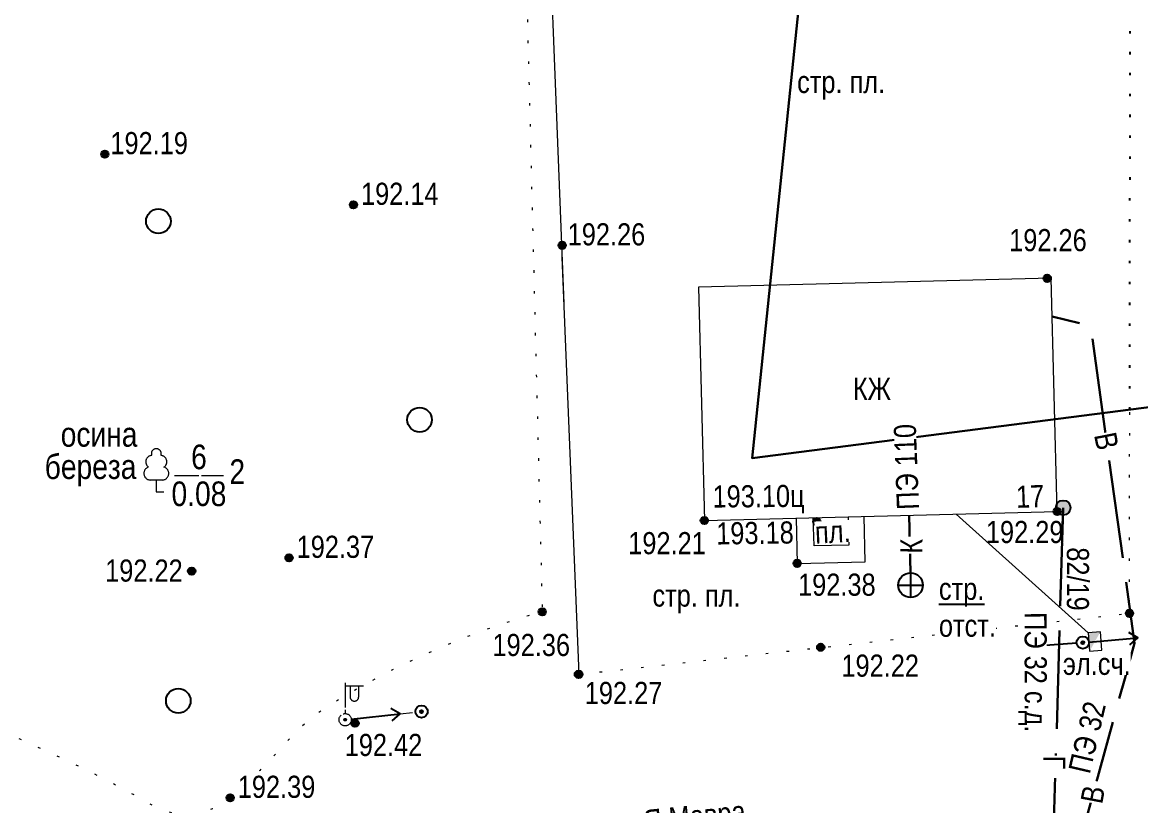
# Model space of a CAD drawing. Header units: millimetres. Extents: x 5990 to 6530, y 11230 to 11520.
# Drawn here: x 6102.34 to 6147.8, y 11424.79 to 11456.65 of the extents above; entities that cross this region are included whole.
import ezdxf
from ezdxf.enums import TextEntityAlignment as Align

# ---------------------------------------------------------------- set-up
doc = ezdxf.new("R2010")
doc.units = ezdxf.units.MM
for name, pattern in [('ACAD_ISO07W100', [3, 0, -3]), ('DOT', [0.5, 0, -0.5]), ('g5_01x1', [1, 0.5, -0.5]), ('g5_122', [5, 4, -1]), ('g5_366', [0.85, 0.1, -0.75]), ('T_03.LINE', [1, 1, 0]), ('T_11.LINE', [1, 1, 0])]:
    doc.linetypes.add(name, pattern=pattern)
for name, color, linetype in [('03 ЗДАНИЯ И ИХ ЧАСТИ', 7, 'Continuous'), ('04 ПРОМЫШЛЕННЫЕ И СОЦ.-КУЛЬТ. ОБЪЕКТЫ', 7, 'Continuous'), ('05 ГАЗОПРОВОД', 7, 'Continuous'), ('06 ВОДОПРОВОД', 7, 'Continuous'), ('07 ЭЛЕКТРОКАБЕЛЬ', 7, 'Continuous'), ('08 ЛЭП', 7, 'Continuous'), ('10 КАНАЛИЗАЦИЯ', 7, 'Continuous'), ('13 АВТОМОБИЛЬНЫЕ ДОРОГИ', 7, 'Continuous'), ('15 РЕЛЬЕФ', 7, 'Continuous'), ('16 РАСТИТЕЛЬНОСТЬ ГРУНТЫ И БОЛОТА', 7, 'Continuous'), ('17 ОГРАЖДЕНИЯ', 7, 'Continuous')]:
    doc.layers.add(name, color=color, linetype=linetype)
doc.layers.add('18 ГРАНИЦА ТОПОСЪЕМКИ', color=7, linetype='Continuous', plot=False)
doc.styles.add('Д-431', font='ARIALNI_1.TTF', dxfattribs={"height": 0.9})
doc.styles.add('Р-131', font='ARIALN.TTF')
doc.linetypes.add('g5_119_3', pattern='A,4,-1,[31,GUGK_2005.shx,S=0.1,R=0,X=0,Y=0],4,[31,GUGK_2005.shx,S=0.1,R=180,X=0,Y=0],-1', length=10)
doc.linetypes.add('g5_475_2', pattern='A,1.25,[25,GUGK_2005.shx,S=0.4,R=0,X=0,Y=0],1.25,-0.5', length=3)

# ---------------------------------------------------------------- blocks, each defined once
blk = doc.blocks.new('T_03.32.01')
at = {"color": 0, "linetype": 'ACAD_ISO07W100', "lineweight": 0}
blk.add_wipeout([(0.25, 0), (0.2165063509461097, 0.125), (0.12500000000000006, 0.2165063509461096), (1.357336151336511e-17, 0.25), (-0.12499999999999994, 0.2165063509461097), (-0.2165063509461096, 0.1250000000000001), (-0.25, 1.1102230246251565e-16), (-0.21650635094610976, -0.12499999999999983), (-0.1250000000000001, -0.2165063509461096), (-4.765897844400255e-17, -0.25), (0.12500000000000006, -0.21650635094610965), (0.2165063509461097, -0.12499999999999989)], dxfattribs=at)
at = {"linetype": 'T_03.LINE', "lineweight": -2}
h = blk.add_hatch(color=0, dxfattribs=at)
h.dxf.hatch_style = 1
h.paths.add_polyline_path([(0.05, -1.734723475976807e-18, 1), (-0.05, 0, 1)])
at = {"color": 0, "linetype": 'T_03.LINE', "lineweight": -2}
blk.add_circle((0, 0), 0.25, dxfattribs=at)
at = {"color": 0, "linetype": 'T_03.LINE', "lineweight": 0}
blk.add_circle((0, 0), 0.05, dxfattribs=at)
blk = doc.blocks.new('*U155')
at = {"color": 0, "linetype": 'T_03.LINE', "lineweight": -2}
blk.add_blockref('T_03.32.01', (0, 0), dxfattribs=at)
at = {"color": 0, "linetype": 'ACAD_ISO07W100', "lineweight": 0}
blk.add_wipeout([(0.5499999999999545, 1.375), (0.5499999999999544, 0.9320027472335825), (0.5364651090829763, 0.8645192785260051), (0.49791569165349087, 0.807436569057771), (0.44017115168987836, 0.7695905525331878), (0.375, 0.757002747233628), (0.3062510625847504, 0.7710723784268897), (0.25045597238033285, 0.8090646116358124), (0.21312836652421208, 0.8655003091138841), (0.20000000000004534, 0.9320027472335825), (0.2000000000000455, 1.375)], dxfattribs=at)
at = {"color": 0, "linetype": 'T_03.LINE', "lineweight": -2}
for points in [[(1.110223024625157e-16, 1.5), (0, 0.25)], [(0, 1.375), (0.75, 1.375)]]:
    blk.add_lwpolyline(points, dxfattribs=at)
blk.add_lwpolyline([(0.2000000000000455, 1.375), (0.2000000000000454, 0.9320027472335823, 0.9999999999999999), (0.5499999999999545, 0.9320027472335823), (0.5499999999999545, 1.375)], format="xyb", dxfattribs=at)
blk = doc.blocks.new('g5_330')
blk.add_hatch(color=0).paths.add_polyline_path([(0.15, 0, 1), (-0.15, 0, 1)])
at = {"color": 0}
blk.add_circle((0, 0), 0.15, dxfattribs=at)
blk = doc.blocks.new('g5_108a')
h = blk.add_hatch(color=0)
edge = h.paths.add_edge_path()
edge.add_arc((0, 0), 0.06, 0, 360)
at = {"color": 0, "lineweight": 25}
blk.add_circle((0, 0), 0.25, dxfattribs=at)
at = {"color": 0}
blk.add_circle((0, 0), 0.06, dxfattribs=at)
blk = doc.blocks.new('g5_113c')
blk.add_hatch(color=1).paths.add_polyline_path([(-0.375, 0), (0.375, 0), (0, 0.25), (-0.375, 0.5)])
at = {"color": 1, "lineweight": 20}
blk.add_lwpolyline([(-0.375, 0), (0.375, 0), (0.375, 0.5), (-0.375, 0.5)], close=True, dxfattribs=at)
blk = doc.blocks.new('g5_115_1')
at = {"color": 0}
for points in [[(0, 0), (2, -4.898425415289509e-16)], [(1.646791403712314, -0.2516114303156205), (2, -4.898425415289509e-16), (1.646791403712314, 0.2516114303156196)]]:
    blk.add_lwpolyline(points, dxfattribs=at)
blk = doc.blocks.new('g5_117kb')
at = {"color": 0}
for points in [[(3.061515884555943e-17, 0.5), (-9.18454765366783e-17, -0.5)], [(-0.5, 1.110223024625157e-16), (0.4999999999999999, 0)]]:
    blk.add_lwpolyline(points, dxfattribs=at)
blk.add_circle((0, 0), 0.5, dxfattribs=at)
blk = doc.blocks.new('g5_121_7c')
h = blk.add_hatch(color=0)
edge = h.paths.add_edge_path()
edge.add_arc((0, 0), 0.3, 0, 360)
at = {"color": 0}
blk.add_circle((0, 0), 0.3, dxfattribs=at)
blk = doc.blocks.new('g5_368')
at = {"color": 0}
blk.add_circle((0, 0), 0.5, dxfattribs=at)
blk = doc.blocks.new('*U119')
at = {"color": 0, "linetype": 'T_11.LINE', "lineweight": -2}
blk.add_line((0.7334236108296572, 0.664815507783068), (2.733423610829657, 0.664815507783068), dxfattribs=at)
at = {"color": 0, "linetype": 'T_11.LINE', "lineweight": -2, "style": 'Д-431'}
for tag, p in [('P1', (-0.7665763891703428, 1.068795159474378)), ('P2', (-0.8077239999999988, -0.2443083483086903))]:
    blk.add_attdef(tag, text='', height=1, dxfattribs=at).set_placement(p, align=Align.RIGHT)
blk.add_attdef('V', text='', height=1, dxfattribs=at).set_placement((1.733423610829657, 0.914815507783068), align=Align.CENTER)
blk.add_attdef('R', (2.972671262363064, 0.3178635000000001), '', height=1, dxfattribs=at)
blk.add_attdef('T', text='', height=1, dxfattribs=at).set_placement((1.733423610829657, 0.414815507783068), align=Align.TOP_CENTER)
at = {"color": 0, "linetype": 'DOT', "lineweight": 0}
blk.add_wipeout([(5.551115123125783e-17, 0.4750000000000001), (-0.23697118001487594, 0.4750000000000053), (-0.33108127622229616, 0.4917677860921573), (-0.4135297084870002, 0.5411803169309786), (-0.4735698341394017, 0.6155776267119137), (-0.5030496840247478, 0.7065182028689758), (-0.4994786743209313, 0.8020509084243832), (-0.4619880567453204, 0.8900144470013744), (-0.39338071128238494, 0.9620034953653536), (-0.31230262732702624, 1.0019960988166876), (-0.3681012555419273, 1.0523764120491381), (-0.41066858435575204, 1.1247474958894457), (-0.4280622634496689, 1.2031611325178881), (-0.41998313283066135, 1.2830533799868213), (-0.38822122155860306, 1.3568044786196023), (-0.334917468518211, 1.4168819929753123), (-0.2632422770704779, 1.4591843972231509), (-0.18775890942083562, 1.4765075428646561), (-0.19998613430380302, 1.5717838464029599), (-0.16612317123496623, 1.6623993769301444), (-0.09390257874971852, 1.7267582198470626), (1.6653345369377348e-16, 1.75), (0.09390257874971904, 1.7267582198470626), (0.16612317123496617, 1.6623993769301444), (0.19998613430380313, 1.5717838464029599), (0.18775890942083578, 1.4765075428646564), (0.26324227707047765, 1.4591843972231517), (0.33491746851821147, 1.4168819929753118), (0.3882212215586032, 1.3568044786196023), (0.4199831328306613, 1.2830533799868213), (0.4280622634496687, 1.203161132517888), (0.4106685843557519, 1.1247474958894457), (0.3681012555419272, 1.0523764120491381), (0.3123026273270262, 1.0019960988166876), (0.39338071128238494, 0.962003495365354), (0.46198805674532034, 0.8900144470013742), (0.4994786743209319, 0.8020509084243833), (0.503049684024748, 0.7065182028689754), (0.473569834139402, 0.6155776267119137), (0.4135297084870001, 0.5411803169309785), (0.3310812762222961, 0.4917677860921573), (0.23697118001487594, 0.4750000000000053)], dxfattribs=at)
at = {"color": 0, "linetype": 'T_11.LINE', "lineweight": -2}
blk.add_lwpolyline([(0, 0.4750000000000001), (-0.2374493927125523, 0.4750000000000054, -0.8706649028324409), (-0.3106262760558312, 1.001674813959482, -0.7213980050164859), (-0.187672552758068, 1.475834639266887, -1.460870845011335), (0.1876725527580679, 1.475834639266887, -0.721398005016484), (0.3106262760558318, 1.001674813959482, -0.8706649028324386), (0.2374493927125522, 0.4750000000000054)], format="xyb", close=True, dxfattribs=at)
blk.add_lwpolyline([(-1.06581410364015e-14, 0.4750000000000001), (0, 0), (0.3, 0)], dxfattribs=at)

msp = doc.modelspace()

# ---------------------------------------------------------------- linework, layer by layer
at = {"layer": '03 ЗДАНИЯ И ИХ ЧАСТИ', "color": 7, "lineweight": 15, "extrusion": (0.04921096735439432, 0.001052354865485584, 0.9987878519692168), "elevation": 506.16590172474}
msp.add_lwpolyline([(11302.73119259159, -6359.696201157113), (11300.89098978822, -6359.696201157112), (11300.89098978822, -6362.459181070181), (11302.74145302809, -6362.459181070178)], dxfattribs=at)
at = {"layer": '03 ЗДАНИЯ И ИХ ЧАСТИ', "color": 7, "lineweight": 15, "extrusion": (-0.02509625093212604, 0.9996673288127235, 0.00595062127730647), "elevation": 11278.74391857156}
msp.add_lwpolyline([(-6420.989052515406, -67.11672185134428), (-6420.989052515407, 126.0696985339217), (-6419.576344833889, 126.0696985339217), (-6419.57634483389, -67.11672185073338)], dxfattribs=at)
at = {"layer": '06 ВОДОПРОВОД', "color": 82, "linetype": 'g5_122', "lineweight": 30, "flags": 128}
msp.add_lwpolyline([(6143.450134804891, 11419.85502685802), (6145.230545336593, 11422.94472107413), (6147.147420272492, 11429.95060377516)], dxfattribs=at)
at = {"layer": '10 КАНАЛИЗАЦИЯ', "color": 34, "linetype": 'g5_122', "lineweight": 30}
msp.add_lwpolyline([(6138.443000000038, 11434.257), (6138.384205626645, 11436.59897587347)], dxfattribs=at)
at = {"layer": '16 РАСТИТЕЛЬНОСТЬ ГРУНТЫ И БОЛОТА', "color": 7, "linetype": 'g5_366', "lineweight": 25, "flags": 128}
msp.add_lwpolyline([(6147.350961693945, 11440.90140356144), (6147.387681246496, 11468.67600029365)], dxfattribs=at)
at = {"layer": '17 ОГРАЖДЕНИЯ', "color": 7, "linetype": 'g5_475_2', "lineweight": 15}
msp.add_lwpolyline([(6124.273462558928, 11447.09559966673), (6124.957605356992, 11430.13103674478)], dxfattribs=at)
at = {"layer": '17 ОГРАЖДЕНИЯ', "color": 7, "linetype": 'g5_366', "lineweight": 15, "flags": 128}
msp.add_lwpolyline([(6147.34, 11432.61), (6170.02, 11434.69)], dxfattribs=at)
at = {"layer": '18 ГРАНИЦА ТОПОСЪЕМКИ', "color": 2, "lineweight": 30}
msp.add_lwpolyline([(6177.39424891806, 11250), (6177.353559010693, 11251.12653593797), (6230.216861243869, 11254.34758103543), (6230.438228484343, 11250), (6250, 11250), (6250, 11287.81381928405), (6144.050703832083, 11279.77727756966), (6141.968918406608, 11323.79126844268), (6250, 11335.29245625695), (6250, 11363.9993362137), (6137.204922897455, 11353.13613230133), (6133.809308691547, 11409.64893462837), (6133.809308691547, 11409.64893462837), (6250, 11418.78411440911), (6250, 11500), (6204.090514540741, 11500), (6235.857406682219, 11452.28024287619), (6132.002885972352, 11438.92817678174), (6138.306201587056, 11500), (6038.283829187681, 11500), (6040.478480112091, 11481.04470515174), (6051.47300853317, 11439.88130259074), (6064.10689039631, 11378.14362615209), (6068.931320193597, 11250)], close=True, dxfattribs=at)

# ---------------------------------------------------------------- block references
at = {"layer": '03 ЗДАНИЯ И ИХ ЧАСТИ', "color": 7, "lineweight": 15}
msp.add_blockref('g5_330', (6134.630222478562, 11436.33990640233), dxfattribs=at)
at = {"layer": '07 ЭЛЕКТРОКАБЕЛЬ', "color": 1, "lineweight": 15, "rotation": 274.6775476879723}
msp.add_blockref('g5_113c', (6145.690609938314, 11431.44432676531), dxfattribs=at)
at = {"layer": '08 ЛЭП', "color": 7, "lineweight": 15}
for p, rotation in [((6145.690609938314, 11431.4443267653), 4.686949977305747), ((6145.19304956461, 11431.3951159287), 184.2227617847166)]:
    msp.add_blockref('g5_115_1', p, dxfattribs=dict(at, rotation=rotation))
for p in [(6145.442, 11431.418), (6118.565, 11428.615)]:
    msp.add_blockref('g5_108a', p, dxfattribs=at)
at = {"layer": '10 КАНАЛИЗАЦИЯ', "color": 7, "lineweight": 15}
msp.add_blockref('g5_117kb', (6138.443, 11433.757), dxfattribs=at)
at = {"layer": '15 РЕЛЬЕФ', "color": 7, "lineweight": 15}
for p in [(6105.69, 11451.29), (6115.795, 11449.233), (6124.28, 11447.58), (6144, 11446.24), (6144.4, 11436.75), (6130.06, 11436.39), (6113.178, 11434.871), (6109.22, 11434.33), (6133.835, 11434.644, 192.514), (6123.47, 11432.674), (6147.34, 11432.61), (6134.79, 11431.23), (6124.94, 11430.13), (6124.957605356992, 11430.13103674478), (6110.786, 11425.108)]:
    msp.add_blockref('g5_330', p, dxfattribs=at)
at = {"layer": '16 РАСТИТЕЛЬНОСТЬ ГРУНТЫ И БОЛОТА', "color": 7, "lineweight": 15}
for p in [(6107.866244155035, 11448.56342107117), (6118.48417786446, 11440.48738288085), (6108.676300710134, 11429.05279982455)]:
    msp.add_blockref('g5_368', p, dxfattribs=at)

# ---------------------------------------------------------------- texts
at = {"layer": '15 РЕЛЬЕФ', "color": 7, "lineweight": 25, "char_height": 0.9, "attachment_point": 1, "style": 'Д-431'}
for s, insert in [('192.36', (6121.447575432291, 11431.77435566966)), ('192.39', (6111.093646578895, 11426.0044926854))]:
    msp.add_mtext(s, dxfattribs=dict(at, insert=insert))

# ---------------------------------------------------------------- next in the draw order: block references
at = {"layer": '08 ЛЭП', "color": 7, "linetype": 'T_03.LINE', "lineweight": 15}
msp.add_blockref('*U155', (6115.459, 11428.283), dxfattribs=at)

# ---------------------------------------------------------------- next in the draw order: texts
at = {"color": 4, "lineweight": 25, "insert": (6145.695404331013, 11435.29780576732), "char_height": 0.9, "attachment_point": 1, "rotation": 270.0037841340123, "style": 'Д-431', "bg_fill": 3, "box_fill_scale": 1, "bg_fill_color": 256, "bg_fill_transparency": 0}
msp.add_mtext('82/19', dxfattribs=at)
at = {"layer": '06 ВОДОПРОВОД', "color": 7, "lineweight": 25, "insert": (6145.344696799613, 11424.98833259928), "char_height": 0.8999999999999999, "attachment_point": 1, "rotation": 79.2540448734772, "line_spacing_factor": 0.6, "style": 'Д-431', "bg_fill": 3, "box_fill_scale": 1, "bg_fill_color": 256, "bg_fill_transparency": 0}
msp.add_mtext('В', dxfattribs=at)
at = {"layer": '15 РЕЛЬЕФ', "color": 7, "lineweight": 25, "char_height": 0.9, "attachment_point": 1, "style": 'Д-431', "bg_fill": 3, "box_fill_scale": 1, "bg_fill_color": 256, "bg_fill_transparency": 0}
for s, insert in [('192.19', (6105.915, 11452.19)), ('192.14', (6116.102646578895, 11450.1294926854)), ('192.26', (6124.505, 11448.48)), ('192.26', (6142.451063391261, 11448.24391426208)), ('192.37', (6113.485646578894, 11435.7674926854)), ('192.21', (6126.965614623226, 11435.9160361819)), ('192.22', (6105.702473076713, 11434.80150634162)), ('192.22', (6135.631351129017, 11430.93353927995)), ('192.27', (6125.198768334567, 11429.82238003524)), ('192.42', (6115.440387610396, 11427.70708352258))]:
    msp.add_mtext(s, dxfattribs=dict(at, insert=insert))

# ---------------------------------------------------------------- next in the draw order: linework, layer by layer
at = {"layer": '06 ВОДОПРОВОД', "color": 82, "linetype": 'g5_122', "lineweight": 30, "flags": 128}
msp.add_lwpolyline([(6147.147420272492, 11429.95060377516), (6147.5447, 11431.4026), (6145.7698, 11444.2954), (6144.200587473201, 11444.69326565078)], dxfattribs=at)
at = {"layer": '08 ЛЭП', "color": 7, "linetype": 'g5_01x1', "lineweight": 15}
msp.add_lwpolyline([(6115.706310698678, 11428.31957073036), (6118.316324406616, 11428.58930079271)], dxfattribs=at)
at = {"layer": '15 РЕЛЬЕФ', "color": 32, "lineweight": 15}
msp.add_open_spline([(6126.050167031792, 11400.3712476043, 192.591), (6120.57973608256, 11404.49524261825, -0.187978503161248), (6108.616066178878, 11396.72120402953, 0.5863982119997493), (6088.984053798411, 11411.05652052779, 0.5863982119997777), (6095.178229315692, 11424.4207883259, 117.1716894554808), (6086.851067867018, 11432.71510800329), (6077.732778965976, 11420.67875651357, 0.2726811583894259), (6071.643109348825, 11430.50339640334)], degree=3, knots=[78.81516873551392, 78.81516873551392, 78.81516873551392, 78.81516873551392, 91.70433359749099, 100.9201827727578, 112.3986227156563, 121.9836504469166, 125.6287366419223, 125.6287366419223, 125.6287366419223, 125.6287366419223], dxfattribs=at)
at = {"layer": '17 ОГРАЖДЕНИЯ', "color": 7, "linetype": 'g5_475_2', "lineweight": 15}
msp.add_lwpolyline([(6135.143021829376, 11469.35245404531), (6123.44, 11468.31), (6124.347069995871, 11445.22204503843)], dxfattribs=at)

# ---------------------------------------------------------------- next in the draw order: block references
at = {"layer": '08 ЛЭП', "color": 7, "lineweight": 15, "rotation": 6.141297354446053}
msp.add_blockref('g5_115_1', (6115.707575823881, 11428.30964694696), dxfattribs=at)
at = {"layer": '15 РЕЛЬЕФ', "color": 7, "lineweight": 15}
msp.add_blockref('g5_330', (6115.858215728037, 11428.13995883999), dxfattribs=at)

# ---------------------------------------------------------------- next in the draw order: texts
at = {"layer": '04 ПРОМЫШЛЕННЫЕ И СОЦ.-КУЛЬТ. ОБЪЕКТЫ', "color": 7, "lineweight": 25, "insert": (6133.830992620304, 11454.67950665991), "char_height": 0.9, "attachment_point": 1, "style": 'Д-431', "bg_fill": 3, "box_fill_scale": 1, "bg_fill_color": 256, "bg_fill_transparency": 0}
msp.add_mtext('стр. пл.', dxfattribs=at)
at = {"layer": '13 АВТОМОБИЛЬНЫЕ ДОРОГИ', "color": 7, "lineweight": 25, "insert": (6123.514214091113, 11424.2080967121), "char_height": 0.8999999999999999, "attachment_point": 1, "rotation": 5.5586957042638145, "style": 'Р-131', "bg_fill": 3, "box_fill_scale": 1, "bg_fill_color": 256, "bg_fill_transparency": 0}
msp.add_mtext('1-й пер. Я.Мавра', dxfattribs=at)
at = {"layer": '15 РЕЛЬЕФ', "color": 7, "lineweight": 25, "insert": (6141.504258417225, 11436.36974103178), "char_height": 0.9, "attachment_point": 1, "style": 'Д-431', "bg_fill": 3, "box_fill_scale": 1, "bg_fill_color": 256, "bg_fill_transparency": 0}
msp.add_mtext('192.29', dxfattribs=at)

# ---------------------------------------------------------------- next in the draw order: linework, layer by layer
at = {"layer": '03 ЗДАНИЯ И ИХ ЧАСТИ', "color": 7, "lineweight": 15}
msp.add_lwpolyline([(6144.4, 11436.75), (6144.161655440278, 11446.24405829557), (6129.821655440279, 11445.88405829557), (6130.06, 11436.39)], close=True, dxfattribs=at)
at = {"layer": '05 ГАЗОПРОВОД', "color": 1, "linetype": 'g5_122', "lineweight": 30}
msp.add_lwpolyline([(6144.646156752793, 11436.90622692807), (6144.184064900978, 11421.14010649078)], dxfattribs=at)
at = {"layer": '07 ЭЛЕКТРОКАБЕЛЬ', "color": 1, "linetype": 'g5_119_3', "lineweight": 15, "ltscale": 0.5, "flags": 128}
msp.add_lwpolyline([(6140.301291383807, 11436.64710354938), (6145.660029455836, 11431.81807779753)], dxfattribs=at)
at = {"layer": '16 РАСТИТЕЛЬНОСТЬ ГРУНТЫ И БОЛОТА', "color": 7, "linetype": 'g5_366', "lineweight": 15, "elevation": 192.36, "flags": 128}
msp.add_lwpolyline([(6120.805448690623, 11500), (6121.944, 11493.662), (6123.47, 11432.674, 0.07058108347043222), (6114.849147615214, 11428.88624998748, 0.07397779952039996), (6113.111246433707, 11427.41471104957, -0.03445591770375449), (6110.786, 11425.108, -0.3184337198072073), (6107.621615903426, 11424.8034454854, 0.07716760220993887), (6092.791070224183, 11430.49746417451, -0.0572995843699944), (6091.342, 11430.989, -0.2877902200202549), (6091.104929434575, 11431.35979403634), (6089.474562714898, 11439.93989316375, -0.09365992508260952), (6089.473, 11441.497, -0.2023672738971495), (6089.970754999477, 11442.24832759742, -0.08063665874274746), (6092.583033264436, 11443.43191292067, 0.1899916285900418), (6094.395, 11444.781), (6092.568, 11457.767), (6089.921, 11477.277), (6088.313534097982, 11493.69950887535, -0.113532374845669), (6088.688, 11496.597, -0.08749844278922046), (6092.695598202732, 11498.28256477241, 0.02611526312425156), (6098.764060241591, 11500)], format="xyb", dxfattribs=at)
at = {"layer": '17 ОГРАЖДЕНИЯ', "color": 7, "linetype": 'g5_366', "lineweight": 15, "flags": 128}
msp.add_lwpolyline([(6124.957605356992, 11430.13103674478), (6147.34, 11432.61), (6147.350961693945, 11440.90140356144)], dxfattribs=at)

# ---------------------------------------------------------------- next in the draw order: block references
at = {"layer": '05 ГАЗОПРОВОД', "color": 1, "lineweight": 15}
msp.add_blockref('g5_121_7c', (6144.646156752793, 11436.90622692807), dxfattribs=at)

# ---------------------------------------------------------------- next in the draw order: block references
at = {"layer": '16 РАСТИТЕЛЬНОСТЬ ГРУНТЫ И БОЛОТА', "color": 7, "linetype": 'T_11.LINE', "lineweight": 15}
ref = msp.add_blockref('*U119', (6107.782153324289, 11437.55960757488), dxfattribs=at)
ref.add_attrib('V', '6', dxfattribs={"layer": '0', "color": 0, "linetype": 'T_11.LINE', "lineweight": -2, "height": 1, "style": 'Д-431'}).set_placement((6109.515576935119, 11438.47442308267), align=Align.CENTER)
ref.add_attrib('T', '0.08', dxfattribs={"layer": '0', "color": 0, "linetype": 'T_11.LINE', "lineweight": -2, "height": 1, "style": 'Д-431'}).set_placement((6109.515576935119, 11437.97442308267), align=Align.TOP_CENTER)
ref.add_attrib('R', '2', (6110.754824586652, 11437.87747107488), dxfattribs={"layer": '0', "color": 0, "linetype": 'T_11.LINE', "lineweight": -2, "height": 1, "style": 'Д-431'})
ref.add_attrib('P1', 'осина', dxfattribs={"layer": '0', "color": 0, "linetype": 'T_11.LINE', "lineweight": -2, "height": 1, "style": 'Д-431'}).set_placement((6107.015576934972, 11439.39034169035), align=Align.RIGHT)
ref.add_attrib('P2', 'береза', dxfattribs={"layer": '0', "color": 0, "linetype": 'T_11.LINE', "lineweight": -2, "height": 1, "style": 'Д-431'}).set_placement((6106.974429324334, 11438.07723818214), align=Align.RIGHT)

# ---------------------------------------------------------------- next in the draw order: texts
at = {"layer": '03 ЗДАНИЯ И ИХ ЧАСТИ', "color": 7, "lineweight": 25, "attachment_point": 1, "bg_fill": 3, "box_fill_scale": 1, "bg_fill_color": 256, "bg_fill_transparency": 0}
for s, insert, char_height, rotation, style in [('КЖ', (6136.096550247215, 11442.19687596379), 0.8999999999999999, 359.9130193922616, 'Р-131'), ('193.10ц', (6130.388740065493, 11437.81379212988), 0.9, 0.4209515208955271, 'Д-431'), ('{\\C1;17}', (6142.711408921525, 11437.79809021748), 0.9, 1.9891828597518932, 'Д-431'), ('пл.', (6134.533560865845, 11436.34390796369), 0.8999999999999999, 2.8082577756188107, 'Д-431')]:
    msp.add_mtext(s, dxfattribs=dict(at, insert=insert, char_height=char_height, rotation=rotation, style=style))
at = {"layer": '04 ПРОМЫШЛЕННЫЕ И СОЦ.-КУЛЬТ. ОБЪЕКТЫ', "color": 7, "lineweight": 25, "insert": (6127.949688151857, 11433.78468138278), "char_height": 0.9, "attachment_point": 1, "style": 'Д-431', "bg_fill": 3, "box_fill_scale": 1, "bg_fill_color": 256, "bg_fill_transparency": 0}
msp.add_mtext('стр. пл.', dxfattribs=at)
at = {"layer": '05 ГАЗОПРОВОД', "color": 7, "lineweight": 25, "insert": (6143.975804004742, 11432.66211386974), "char_height": 0.8999999999999998, "attachment_point": 1, "rotation": 270.12560906839485, "style": 'Д-431', "bg_fill": 3, "box_fill_scale": 1, "bg_fill_color": 256, "bg_fill_transparency": 0}
msp.add_mtext('ПЭ 32 с.д.', dxfattribs=at)
at = {"layer": '05 ГАЗОПРОВОД', "color": 7, "lineweight": 25, "insert": (6144.733443228629, 11426.81703654986), "char_height": 0.8999999999999999, "attachment_point": 1, "rotation": 269.78256610067865, "line_spacing_factor": 0.6, "style": 'Д-431', "bg_fill": 3, "box_fill_scale": 1, "bg_fill_color": 256, "bg_fill_transparency": 0}
msp.add_mtext('Г', dxfattribs=at)
at = {"layer": '06 ВОДОПРОВОД', "color": 7, "lineweight": 25, "insert": (6146.781693633441, 11440.04231960124), "char_height": 0.8999999999999998, "attachment_point": 1, "rotation": 281.09318460579505, "line_spacing_factor": 0.6, "style": 'Д-431', "bg_fill": 3, "box_fill_scale": 1, "bg_fill_color": 256, "bg_fill_transparency": 0}
msp.add_mtext('В', dxfattribs=at)
at = {"layer": '07 ЭЛЕКТРОКАБЕЛЬ', "color": 7, "lineweight": 25, "insert": (6144.638300962747, 11431.00711801947), "char_height": 0.9, "attachment_point": 1, "style": 'Д-431', "bg_fill": 3, "box_fill_scale": 1, "bg_fill_color": 256, "bg_fill_transparency": 0}
msp.add_mtext('эл.сч.', dxfattribs=at)
at = {"layer": '10 КАНАЛИЗАЦИЯ', "color": 7, "lineweight": 25, "insert": (6137.89135311783, 11436.80672413249), "char_height": 0.9, "attachment_point": 1, "rotation": 92.24898209470767, "style": 'Д-431', "bg_fill": 3, "box_fill_scale": 1, "bg_fill_color": 256, "bg_fill_transparency": 0}
msp.add_mtext('ПЭ 110', dxfattribs=at)
at = {"layer": '10 КАНАЛИЗАЦИЯ', "color": 7, "lineweight": 25, "insert": (6138.021332510011, 11435.0456714253), "char_height": 0.8999999999999999, "width": 0.6891348177610955, "attachment_point": 1, "rotation": 89.27932467957037, "line_spacing_factor": 0.6, "style": 'Д-431', "bg_fill": 3, "box_fill_scale": 1, "bg_fill_color": 256, "bg_fill_transparency": 0}
msp.add_mtext('К', dxfattribs=at)
at = {"layer": '10 КАНАЛИЗАЦИЯ', "color": 7, "lineweight": 25, "insert": (6139.594741417456, 11434.05922906844), "char_height": 0.9, "attachment_point": 1, "style": 'Д-431', "bg_fill": 3, "box_fill_scale": 1, "bg_fill_color": 256, "bg_fill_transparency": 0}
msp.add_mtext('{\\Lстр.\\P}отст.', dxfattribs=at)
at = {"layer": '15 РЕЛЬЕФ', "color": 7, "lineweight": 25, "insert": (6130.534794419745, 11436.30853768537), "char_height": 0.8999999999999999, "attachment_point": 1, "rotation": 0.820146748191489, "style": 'Д-431', "bg_fill": 3, "box_fill_scale": 1, "bg_fill_color": 256, "bg_fill_transparency": 0}
msp.add_mtext('193.18', dxfattribs=at)
at = {"layer": '15 РЕЛЬЕФ', "color": 7, "lineweight": 25, "insert": (6133.870534464529, 11434.22802814968), "char_height": 0.9, "attachment_point": 1, "style": 'Д-431', "bg_fill": 3, "box_fill_scale": 1, "bg_fill_color": 256, "bg_fill_transparency": 0}
msp.add_mtext('192.38', dxfattribs=at)

# ---------------------------------------------------------------- next in the draw order: texts
at = {"layer": '06 ВОДОПРОВОД', "color": 7, "lineweight": 25, "insert": (6144.847621790412, 11426.24890954838), "char_height": 0.8999999999999997, "attachment_point": 1, "rotation": 76.7832949894386, "style": 'Д-431', "bg_fill": 3, "box_fill_scale": 1, "bg_fill_color": 256, "bg_fill_transparency": 0}
msp.add_mtext('ПЭ 32', dxfattribs=at)

doc.saveas('drawing.dxf')
